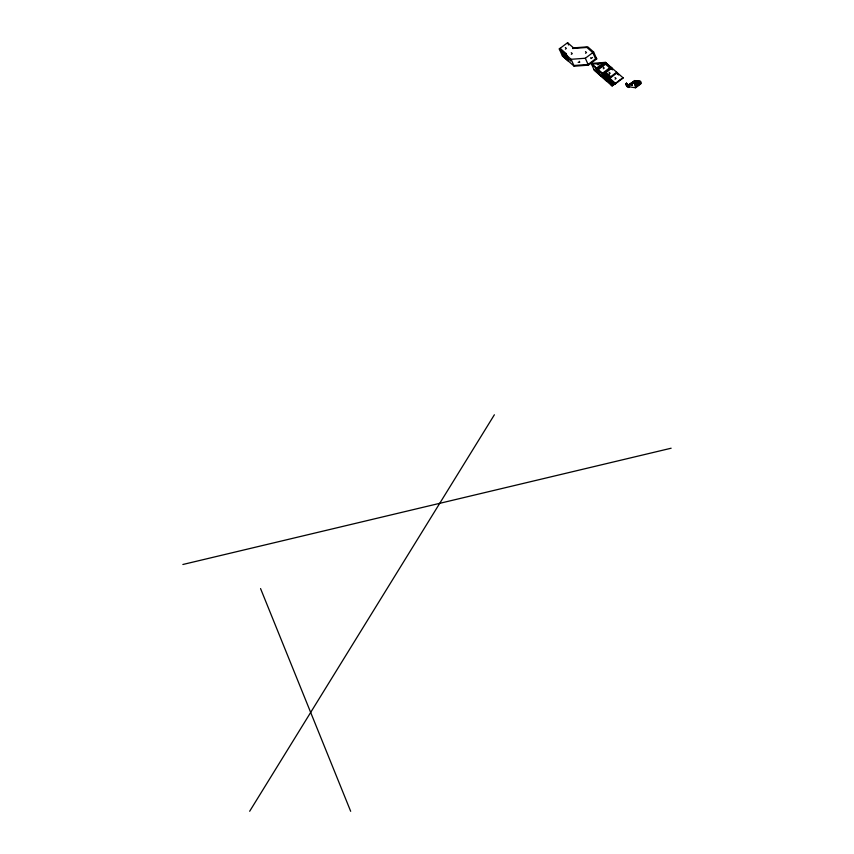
<?xml version="1.0" encoding="UTF-8"?>
<svg xmlns="http://www.w3.org/2000/svg" width="854" height="854" viewBox="0 0 854 854"><rect width="100%" height="100%" fill="white"/><g stroke="black" fill="none" stroke-linecap="round" stroke-linejoin="round"><path stroke-width="1.28" d="M628.512 85.09C629.462 90.556 626.868 81.023 628.192 86.382C629.313 88.624 628.79 84.386 627.658 85.496L627.882 84.354L628.64 85.315M626.452 85.09L626.43 84.343L627.679 86.66C626.131 85.133 627.199 82.091 625.918 83.916L626.59 85.283L626.847 83.639L626.238 83.34L625.854 84.365L626.388 85.293M628.982 86.243L628.138 84.866M628.384 85.058C627.37 84.055 628.288 86.179 627.754 84.578M628.587 87.044L628.277 85.144M628.854 85.955L629.046 87.492L628.501 85.379L628.854 86.094M628.822 86.713L628.448 86.532M626.751 84.258L626.494 85.058M628.629 87.065C628.192 84.183 628.661 87.354 627.562 85.144M626.622 83.19L626.644 83.873M627.679 86.66L626.665 84.706M627.914 85.891L627.978 85.336L628.416 86.297L627.978 85.336M627.156 85.283L627.188 86.617L626.868 84.663L627.156 86.051M628.33 86.03L628 84.994M627.114 84.962L627.188 86.617L627.434 85.923L628.16 86.425L627.38 86.692L626.687 85.24M626.558 83.617L626.847 83.639M626.42 83.308L626.249 83.671M249.667 811.268L494.381 414.777M628.544 85.581L628.576 86.265M567.963 60.335L568.785 59.716L562.871 54.528L560.107 48.315L566.021 53.503L565.188 54.122L568.262 61.029L562.348 55.841L559.285 48.934L567.59 42.7L573.504 47.877L587.723 46.821L593.637 52.009L596.711 58.915L588.395 65.15L574.176 66.206L562.359 55.841M565.401 49.148L566.394 48.411L565.348 47.493M573.504 47.877L572.671 48.507L586.89 47.45L592.804 52.628L595.569 58.841L588.086 64.456L573.867 65.512M571.315 54.336L572.297 53.588L571.262 52.681M585.534 53.279L586.527 52.532L585.481 51.624M559.274 48.945L571.102 59.3L585.321 58.243L593.637 52.009M592.484 57.474L591.011 58.574L590.648 57.752M599.412 63.698L597.939 64.797L597.234 64.189M604.034 62.481L596.551 68.085L599.625 74.992M597.448 69.302L604.931 63.687M598.035 69.814L605.518 64.199M603.266 68.822L604.248 68.085L603.212 67.167M611.955 68.074L603.362 74.479L591.544 64.114L605.764 63.057L611.667 68.245M605.87 73.092L603.799 74.65L608.528 78.803C616.278 76.604 596.572 67.69 610.599 77.234M609.169 73.999L610.162 73.263L609.115 72.344M604.685 74.96L606.65 79.379L605.817 79.998L594 69.644M617.271 72.729L608.955 78.974L612.03 85.88L615.702 83.532L603.885 73.166L604.194 73.86M615.083 79.187L616.076 78.44L615.029 77.533M612.275 84.738L611.443 85.357L608.368 78.451L616.684 72.216L617.602 74.287M620.623 79.465L612.03 85.88L594.309 70.327L591.235 63.431L605.454 62.374L623.185 77.917L614.869 84.151L591.235 63.431M618.392 81.311L617.805 81.77M629.43 84.493L634.682 80.554L640.553 81.418L640.852 83.82L635.6 87.77L629.74 86.905L629.43 84.493L632.366 84.93L632.056 82.518L634.992 82.955L637.618 80.981L637.917 83.393M632.323 82.603L634.949 80.639M632.558 82.646L635.184 80.671M632.793 82.678L635.419 80.703M633.027 82.71L635.654 80.735M633.262 82.742L635.888 80.778M633.497 82.785L636.123 80.81M633.732 82.817L636.358 80.842M633.967 82.849L636.593 80.874M634.202 82.881L637.063 80.949M634.661 82.955L637.297 80.981M634.896 82.987L637.522 81.013M635.045 83.393L637.671 81.418L640.105 81.781M635.098 83.799L637.724 81.824M635.141 84.194L637.767 82.219L639.262 82.411M635.195 84.589L637.821 82.614L638.845 82.721M635.248 84.994L637.874 83.019M635.291 85.389L640.553 81.418L637.682 81.045M635.344 85.784L640.596 81.845M635.397 86.19L640.649 82.24M635.451 86.585L640.703 82.635M635.493 86.98L640.756 83.041M635.547 87.386L640.799 83.436M620.346 79.635L623.185 77.917M182.863 564.494L671.137 448.222M628.757 87.471L628.469 86.222L628.79 86.948M578.158 62.342L579.749 62.225L579.343 61.307M637.703 81.237L640.308 81.621M637.757 81.621L639.892 81.931M637.778 81.813L639.678 82.091M637.799 82.005L639.475 82.251M637.853 82.39L639.048 82.56M637.885 82.678L638.739 82.806M637.917 82.87L638.525 82.955M631.512 82.955L632.184 83.062M631.298 83.116L632.206 83.254M631.085 83.276L632.238 83.446M630.882 83.436L632.259 83.639M630.775 83.511L632.27 83.735M630.562 83.671L632.291 83.927M630.348 83.831L632.312 84.119M630.145 83.98L632.344 84.311M629.932 84.14L632.366 84.503M629.718 84.3L632.387 84.695M629.515 84.461L632.419 84.888M628.384 86.19L627.658 85.496M626.847 84.514L627.252 85.24M628.48 86.04L628.395 85.24M605.625 63.196L610.354 67.349M618.04 74.458L618.627 74.981M604.333 63.164L610.834 68.864M609.724 80.692L612.318 85.699M612.66 83.617L611.955 82.998L612.499 84.215M596.765 70.38L595.355 68.651M602.678 75.568L601.269 73.828M608.582 80.746L607.173 79.016M606.65 79.379L613.151 85.08M612.862 85.251L606.959 80.073L606.126 80.692L603.052 73.786L611.357 67.551L612.382 69.857M610.674 83.628L611.261 84.151M564.814 55.894L563.405 54.165M570.728 61.082L569.319 59.342M596.402 58.221L596.711 58.905M611.539 68.758L610.77 67.028L602.465 73.273L605.529 80.18M606.351 63.58L606.041 62.886L597.736 69.131L600.81 76.027M605.764 63.057L605.454 62.374L597.138 68.608L600.213 75.515M609.788 78.344L612.553 84.557M609.201 77.831L611.966 84.044M603.639 74.309L606.714 81.215M585.321 58.243L588.395 65.15M567.59 42.7L568.615 45.006M571.102 59.3L574.176 66.206M566.021 53.503L568.785 59.716M260.555 588.566L350.674 811.3M627.295 85.987L627.007 85.154L627.509 86.521M626.163 84.557L626.366 85.133M627.124 85.485L627.295 86.457M634.992 82.955L635.6 87.77"/></g></svg>
